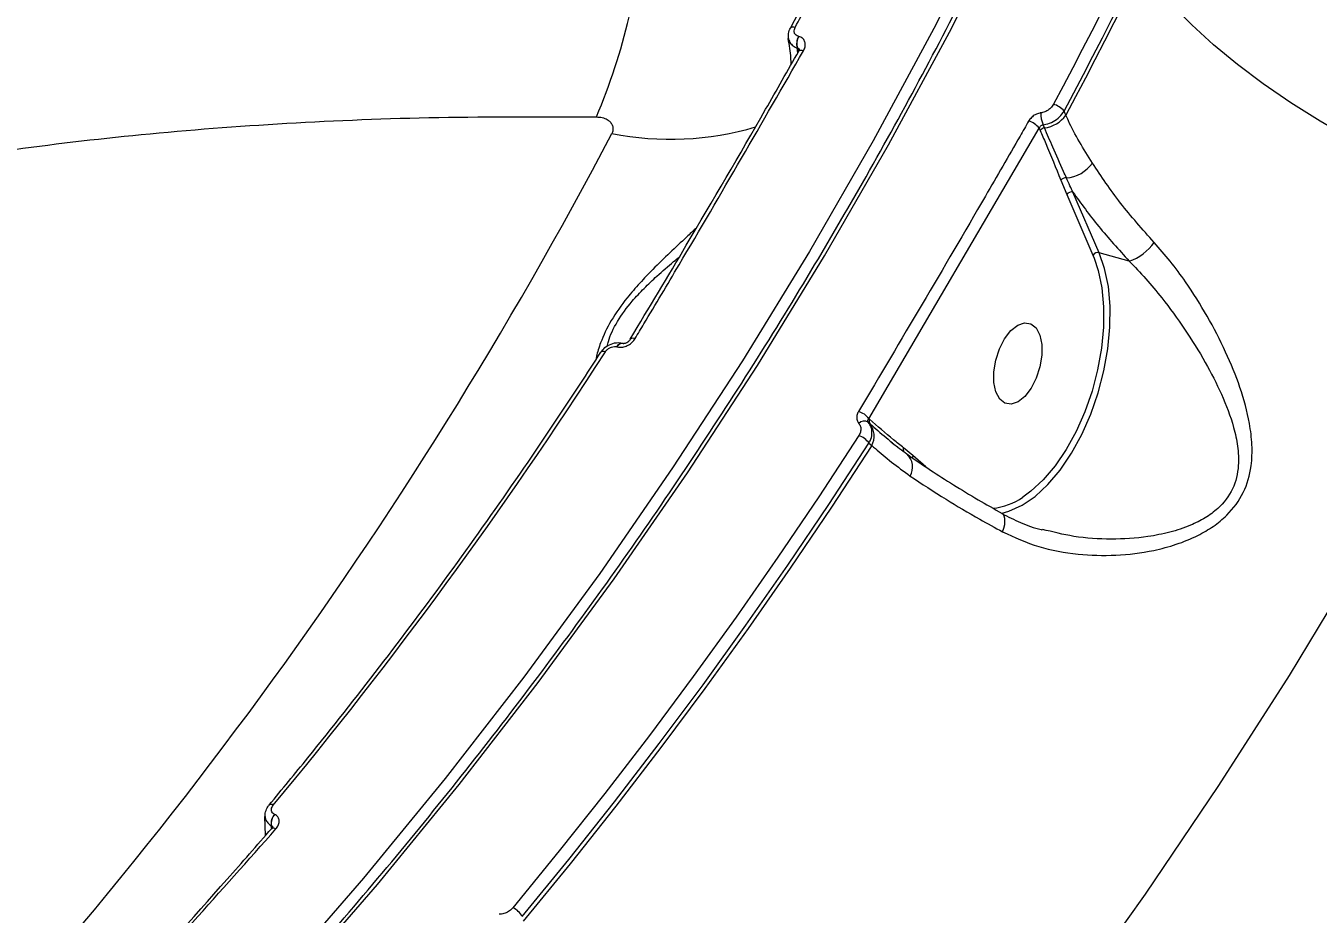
# Model space of a CAD drawing. Header units: millimetres. Extents: x -4335 to 4318, y -3792 to 3101.
# Drawn here: x 1971.1 to 2109.9, y 334.2 to 429.7 of the extents above; entities that cross this region are included whole.
import ezdxf

# ---------------------------------------------------------------- set-up
doc = ezdxf.new("R2010")
doc.units = ezdxf.units.MM
doc.layers.add('DIKOM_ОБЪЕКТ', color=7, linetype='Continuous')
doc.layers.add('DIKOM_РАЗМЕР_ОБЪЕКТА', color=7, linetype='Continuous')
doc.styles.add('style1', font='arial.ttf', dxfattribs={"width": 0.8})
doc.dimstyles.new('1-50', dxfattribs={"dimtxt": 300, "dimasz": 200, "dimexe": 100, "dimexo": 0, "dimgap": 100, "dimtad": 1, "dimtxsty": 'style1', "dimcen": 200, "dimclrd": 7, "dimclre": 7, "dimclrt": 7, "dimadec": 1, "dimazin": 2, "dimtfac": 1, "dimtmove": 0, "dimatfit": 2, "dimfxl": 0, "dimlwd": 25, "dimlwe": 18, "dimarcsym": 0})

# ---------------------------------------------------------------- blocks, each defined once
blk = doc.blocks.new('*D2')
at = {"layer": 'Defpoints', "color": 0, "transparency": 16777216}
for p in [(2711.72, 601.17), (-2007.01, 181.47), (-2007.01, -2298.93)]:
    blk.add_point(p, dxfattribs=at)
at = {"layer": 'DIKOM_РАЗМЕР_ОБЪЕКТА', "color": 7, "lineweight": 18, "transparency": 16777216}
for p, q in [((2711.72, 601.17), (2711.72, -2398.93)), ((-2007.01, 181.47), (-2007.01, -2398.93))]:
    blk.add_line(p, q, dxfattribs=at)
at = {"layer": 'DIKOM_РАЗМЕР_ОБЪЕКТА', "color": 7, "lineweight": 25, "transparency": 16777216}
blk.add_line((2511.72, -2298.93), (-1807.01, -2298.93), dxfattribs=at)
at = {"layer": 'DIKOM_РАЗМЕР_ОБЪЕКТА', "color": 7, "transparency": 16777216}
for points in [[(-1807.01, -2265.6), (-1807.01, -2332.27), (-2007.01, -2298.93)], [(2511.72, -2265.6), (2511.72, -2332.27), (2711.72, -2298.93)]]:
    blk.add_solid(points, dxfattribs=at)
at = {"layer": 'DIKOM_РАЗМЕР_ОБЪЕКТА', "color": 7, "transparency": 16777216, "insert": (-22.56, -2045.76), "char_height": 300, "attachment_point": 5, "style": 'style1'}
blk.add_mtext('4750', dxfattribs=at)

msp = doc.modelspace()

# ---------------------------------------------------------------- linework, layer by layer
at = {"layer": 'DIKOM_ОБЪЕКТ', "color": 7, "linetype": 'Continuous', "lineweight": 15}
for p, q in [((2053.197, 429.467), (2054.452, 431.848)), ((2054.084, 428.569), (2054.062, 428.575)), ((2053.923, 427.329), (2053.945, 427.324)), ((2053.979, 426.811), (2053.923, 427.329)), ((2053.945, 427.324), (2054.075, 426.98)), ((2054.107, 426.987), (2054.099, 426.974)), ((2082.775, 420.114), (2082.586, 420.544)), ((2061.622, 387.47), (2079.912, 418.711)), ((2079.912, 418.711), (2080.015, 418.474)), ((2080.469, 418.737), (2080.324, 419.07)), ((2082.238, 413.116), (2082.864, 411.592)), ((2082.864, 411.592), (2085.692, 405.077)), ((2086.353, 405.327), (2083.525, 411.842)), ((2085.692, 405.077), (2085.826, 404.756)), ((2089.585, 404.422), (2086.353, 405.327)), ((2036.008, 396.038), (2036, 396.025)), ((2034.551, 395.212), (2034.573, 395.206)), ((2035.167, 395.6), (2035.198, 395.592)), ((2061.676, 387.422), (2061.622, 387.47)), ((2061.628, 384.857), (2061.921, 384.6)), ((2066.342, 383.53), (2065.348, 384.353)), ((2067.735, 382.303), (2066.342, 383.53)), ((1996.804, 342.688), (1996.73, 344.729)), ((1997.781, 344.957), (1997.762, 344.966)), ((1997.422, 343.757), (1997.441, 343.748)), ((1997.427, 343.468), (1997.422, 343.757)), ((1997.441, 343.748), (1997.516, 343.445)), ((1997.495, 343.434), (1997.485, 343.423))]:
    msp.add_line(p, q, dxfattribs=at)
at = {"layer": 'DIKOM_ОБЪЕКТ', "color": 7, "linetype": 'Continuous', "lineweight": 15, "flags": 128}
for points in [[(2096.005, 492.165), (2091.227, 479.333), (2086.095, 466.636), (2080.61, 454.08), (2074.778, 441.676), (2068.602, 429.429), (2062.085, 417.35), (2055.232, 405.445), (2048.048, 393.722), (2040.538, 382.19), (2032.705, 370.855), (2024.556, 359.725), (2016.096, 348.808), (2007.33, 338.11), (1998.264, 327.638), (1988.903, 317.4), (1979.255, 307.402), (1969.326, 297.65), (1959.121, 288.152), (1948.647, 278.913), (1937.913, 269.939), (1926.923, 261.236)], [(1928.168, 260.334), (1939.191, 269.063), (1949.958, 278.064), (1960.463, 287.331), (1970.699, 296.859), (1980.658, 306.639), (1990.336, 316.668), (1999.724, 326.937), (2008.818, 337.44), (2017.61, 348.17), (2026.096, 359.121), (2034.27, 370.284), (2042.126, 381.653), (2049.659, 393.22), (2056.865, 404.978), (2063.738, 416.919), (2070.274, 429.035), (2076.469, 441.318), (2082.319, 453.761), (2087.82, 466.354), (2092.968, 479.09), (2097.76, 491.96)], [(2089.535, 437.08), (2088.554, 435.09), (2087.564, 433.105), (2086.566, 431.123), (2085.559, 429.146), (2084.543, 427.173), (2083.518, 425.204), (2082.485, 423.239), (2081.443, 421.279)], [(2082.586, 420.544), (2083.63, 422.508), (2084.665, 424.478), (2085.692, 426.451), (2086.71, 428.428), (2087.72, 430.41), (2088.721, 432.396), (2089.713, 434.386), (2090.696, 436.38)], [(2090.942, 436.06), (2089.952, 434.052), (2088.953, 432.048), (2087.946, 430.048), (2086.929, 428.053), (2085.904, 426.061), (2084.869, 424.075), (2083.826, 422.092), (2082.775, 420.114)], [(2133.99, 408.948), (2130.578, 409.998), (2127.113, 411.219), (2123.625, 412.601), (2120.146, 414.131), (2116.708, 415.796), (2113.343, 417.579), (2110.081, 419.464), (2106.951, 421.435), (2103.982, 423.474), (2101.202, 425.561), (2098.636, 427.679), (2096.307, 429.806), (2094.236, 431.925), (2092.442, 434.016), (2090.942, 436.06)], [(2053.7, 429.545), (2053.569, 429.568), (2053.451, 429.574), (2053.352, 429.563), (2053.273, 429.537), (2053.218, 429.496), (2053.198, 429.467)], [(2054.594, 427.028), (2054.447, 427.058), (2054.32, 427.067), (2054.217, 427.054), (2054.141, 427.02), (2054.107, 426.987)], [(2017.953, 250.467), (2028.083, 260.442), (2037.951, 270.648), (2047.549, 281.079), (2056.873, 291.729), (2065.918, 302.592), (2074.679, 313.663), (2083.151, 324.936), (2091.329, 336.403), (2099.209, 348.06), (2106.786, 359.899), (2114.057, 371.914), (2121.017, 384.098), (2127.662, 396.445), (2133.99, 408.948)], [(2075.931, 377.351), (2076.662, 377.546), (2078.067, 378.177), (2079.472, 379.14), (2080.846, 380.413), (2082.157, 381.969), (2083.378, 383.772), (2084.482, 385.784), (2085.445, 387.961), (2086.245, 390.255), (2086.865, 392.616), (2087.292, 394.992), (2087.516, 397.331), (2087.532, 399.581), (2087.34, 401.694), (2086.944, 403.624), (2086.353, 405.327)], [(2085.826, 404.756), (2086.265, 403.426), (2086.649, 401.555), (2086.836, 399.505), (2086.82, 397.323), (2086.603, 395.055), (2086.189, 392.751), (2085.588, 390.462), (2084.812, 388.238), (2083.878, 386.127), (2082.808, 384.175), (2081.624, 382.426), (2080.352, 380.918), (2079.02, 379.684), (2078.149, 379.05)], [(2076.201, 396.085), (2076.872, 396.956), (2077.603, 397.541), (2078.335, 397.792), (2079.009, 397.688), (2079.571, 397.238), (2079.975, 396.479), (2080.187, 395.472), (2080.192, 394.299), (2079.988, 393.054), (2079.593, 391.839), (2079.037, 390.752), (2078.367, 389.881), (2077.636, 389.296), (2076.903, 389.046), (2076.229, 389.149), (2075.667, 389.599), (2075.263, 390.358), (2075.051, 391.365), (2075.046, 392.538), (2075.25, 393.783), (2075.645, 394.998), (2076.201, 396.085)], [(2036.5, 396.089), (2036.353, 396.118), (2036.225, 396.125), (2036.12, 396.109), (2036.041, 396.072), (2036.008, 396.038)], [(2033.307, 394.673), (2033.18, 394.703), (2033.066, 394.717), (2032.97, 394.712), (2032.894, 394.69), (2032.84, 394.651), (2032.826, 394.633)], [(2034.551, 395.212), (2034.639, 395.339), (2034.735, 395.445), (2034.837, 395.527), (2034.941, 395.582), (2035.044, 395.608), (2035.143, 395.605), (2035.167, 395.6)], [(2034.573, 395.206), (2034.661, 395.333), (2034.757, 395.439), (2034.859, 395.521), (2034.963, 395.576), (2035.065, 395.602), (2035.164, 395.6), (2035.194, 395.593)], [(2060.532, 385.672), (2056.239, 379.102), (2051.843, 372.594), (2047.346, 366.15), (2042.749, 359.77), (2038.052, 353.456), (2033.257, 347.21), (2028.364, 341.032), (2023.375, 334.924)], [(2024.388, 333.996), (2029.388, 340.117), (2034.292, 346.309), (2039.098, 352.569), (2043.805, 358.897), (2048.413, 365.291), (2052.92, 371.75), (2057.325, 378.273), (2061.628, 384.857)], [(2061.921, 384.6), (2057.598, 377.981), (2053.171, 371.425), (2048.642, 364.933), (2044.012, 358.506), (2039.281, 352.147), (2034.45, 345.855), (2029.521, 339.633), (2024.494, 333.482)], [(2075.983, 375.324), (2076.117, 375.731), (2076.204, 376.117), (2076.238, 376.469), (2076.221, 376.776), (2076.151, 377.026), (2076.032, 377.211), (2075.93, 377.294)], [(1997.212, 345.987), (1997.201, 345.976), (1997.198, 345.972)], [(1997.915, 343.39), (1997.785, 343.442), (1997.671, 343.469), (1997.578, 343.47), (1997.509, 343.445), (1997.495, 343.434)]]:
    msp.add_lwpolyline(points, dxfattribs=at)
at = {"layer": 'DIKOM_ОБЪЕКТ', "color": 7, "linetype": 'Continuous', "lineweight": 15}
for centre, radius, start, end in [((1618.752, 660.201), 492.323, 332.06274, 332.37638), ((1969.008, 446.568), 68.72, 337.18606, 346.61547), ((2055.39, 427.796), 1.54, 149.63174, 197.66667), ((2055.412, 427.791), 1.539, 149.62227, 197.67598), ((2080.914, 419.202), 2.144, 38.76448, 75.72112), ((2078.158, 417.33), 2.232, 38.20996, 73.79905), ((2083.066, 420.207), 2.968, 177.09356, 202.51532), ((2080.08, 422.008), 3.294, 276.78292, 324.89127), ((1609.116, 641.029), 479.804, 315.25931, 332.31895), ((2040.293, 449.693), 32.177, 258.73168, 286.53582), ((2080.546, 418.08), 0.661, 96.69139, 143.43821), ((2082.516, 417.169), 3.813, 274.75285, 324.67643), ((2082.765, 412.704), 0.669, 84.24656, 141.93691), ((2083.385, 411.214), 0.643, 77.44094, 144.01751), ((2087.939, 409.366), 5.211, 288.41705, 325.8384), ((2086.213, 404.7), 0.643, 77.42697, 144.03374), ((1618.28, 661.133), 493.202, 320.28001, 327.2983), ((2059.91, 386.228), 2.115, 35.96175, 73.65579), ((2062.064, 387.231), 0.432, 153.65329, 218.20059), ((2061.129, 386.366), 0.86, 60.54943, 133.99722), ((2060.008, 385.63), 2.173, 331.69595, 37.84861), ((2059.826, 383.578), 2.211, 35.3742, 71.35914), ((2065.768, 384.162), 0.462, 155.59483, 206.96259), ((2064.394, 382.29), 1.917, 329.59995, 47.15507), ((2066.794, 383.328), 0.495, 155.84059, 186.6513), ((2074.232, 384.681), 6.859, 276.00728, 304.82332), ((1997.401, 345.599), 0.431, 56.48658, 115.97235), ((1998.811, 344.019), 1.414, 137.94935, 190.6701), ((1998.83, 344.01), 1.413, 137.94014, 190.67894), ((2022.378, 332.819), 2.329, 30.33831, 64.64981)]:
    msp.add_arc(centre, radius, start, end, dxfattribs=at)
for points, knots in [([(2605.678, 298.362), (2602.999, 301.807), (2597.632, 308.706), (2588.243, 319.203), (2577.92, 329.775), (2566.613, 340.384), (2554.401, 350.977), (2541.305, 361.523), (2527.334, 372.002), (2512.526, 382.399), (2496.936, 392.683), (2480.637, 402.806), (2463.705, 412.721), (2446.183, 422.398), (2428.089, 431.816), (2409.464, 440.965), (2390.374, 449.816), (2370.909, 458.332), (2351.159, 466.47), (2331.174, 474.209), (2310.981, 481.526), (2290.619, 488.418), (2270.162, 494.864), (2249.705, 500.836), (2229.345, 506.307), (2209.128, 511.26), (2189.093, 515.675), (2169.27, 519.556), (2149.733, 522.894), (2130.574, 525.673), (2111.878, 527.886), (2095.068, 529.386), (2080.02, 530.348), (2071.17, 530.639), (2066.745, 530.784)], [0, 0, 0, 0, 0.0315566, 0.0632128, 0.0949195, 0.1266266, 0.1582827, 0.1898395, 0.221397, 0.2530543, 0.2847618, 0.3164697, 0.3481271, 0.379685, 0.4112651, 0.4429442, 0.474674, 0.5064041, 0.5380835, 0.5696638, 0.6012951, 0.6330254, 0.6648064, 0.6965875, 0.7283184, 0.7599499, 0.7916592, 0.8234676, 0.8553267, 0.8871861, 0.9189952, 0.9507049, 0.9753525, 1, 1, 1, 1]), ([(2642.743, 214.586), (2641.711, 216.686), (2638.908, 222.389), (2633.319, 231.893), (2625.679, 243.122), (2616.844, 254.523), (2606.878, 266.039), (2595.82, 277.617), (2583.696, 289.221), (2570.505, 300.833), (2556.29, 312.433), (2541.104, 323.985), (2525.02, 335.435), (2508.11, 346.731), (2490.421, 357.834), (2471.966, 368.723), (2452.792, 379.384), (2432.963, 389.785), (2412.575, 399.879), (2391.72, 409.618), (2370.72, 418.854), (2349.624, 427.579), (2328.481, 435.807), (2307.091, 443.627), (2285.546, 451.006), (2263.939, 457.91), (2242.057, 464.398), (2219.933, 470.427), (2197.607, 475.973), (2175.423, 480.949), (2153.484, 485.333), (2131.892, 489.102), (2110.718, 492.241), (2090.007, 494.73), (2069.784, 496.579), (2050.107, 497.787), (2031.063, 498.353), (2012.76, 498.259), (1996.329, 497.597), (1986.325, 496.729), (1981.86, 496.342)], [0, 0, 0, 0, 0.0156522, 0.0424895, 0.0694115, 0.0963765, 0.1233415, 0.1502634, 0.1771007, 0.203938, 0.23086, 0.257825, 0.2847902, 0.3117121, 0.3385494, 0.3653867, 0.3923086, 0.4192738, 0.4462387, 0.4731606, 0.499998, 0.5258462, 0.55177, 0.5777322, 0.6036945, 0.6296182, 0.6554665, 0.6823039, 0.7092259, 0.736191, 0.763156, 0.7900781, 0.8169154, 0.843753, 0.8706749, 0.8976399, 0.9246051, 0.951527, 0.9783645, 1, 1, 1, 1]), ([(1927.782, 260.446), (1929.555, 261.823), (1934.7, 265.819), (1943.059, 272.61), (1952.782, 280.887), (1962.283, 289.387), (1971.561, 298.1), (1980.608, 307.024), (1989.422, 316.152), (1997.995, 325.481), (2006.325, 335.005), (2014.406, 344.718), (2022.234, 354.616), (2029.805, 364.694), (2037.115, 374.944), (2044.159, 385.364), (2050.934, 395.945), (2057.436, 406.683), (2063.661, 417.572), (2069.607, 428.606), (2075.27, 439.779), (2080.647, 451.084), (2085.735, 462.516), (2090.528, 474.07), (2094.312, 483.85), (2096.458, 489.792), (2097.188, 491.814)], [0, 0, 0, 0, 0.022819, 0.066216, 0.109614, 0.1530121, 0.1964102, 0.239809, 0.2832077, 0.3266068, 0.3700059, 0.4134054, 0.4568052, 0.5002051, 0.5436053, 0.5870053, 0.6304058, 0.6738065, 0.7172072, 0.760608, 0.8040088, 0.84741, 0.8908114, 0.9342127, 0.9776143, 1, 1, 1, 1]), ([(2097.76, 491.96), (2101.789, 491.465), (2112.643, 490.133), (2130.7, 487.452), (2151.959, 483.774), (2173.745, 479.452), (2195.993, 474.484), (2218.637, 468.87), (2241.179, 462.733), (2263.543, 456.108), (2285.661, 449.037), (2307.892, 441.405), (2330.163, 433.215), (2352.396, 424.483), (2374.1, 415.399), (2395.215, 406.005), (2415.691, 396.345), (2435.864, 386.262), (2455.647, 375.774), (2474.961, 364.907), (2493.381, 353.9), (2510.865, 342.797), (2527.392, 331.637), (2543.231, 320.239), (2558.296, 308.635), (2572.514, 296.858), (2585.573, 285.17), (2597.455, 273.608), (2608.169, 262.207), (2617.888, 250.78), (2626.537, 239.368), (2634.056, 228.01), (2640.018, 217.426), (2644.608, 207.613), (2648.034, 198.547), (2650.519, 189.671), (2652.05, 181.706), (2652.321, 176.819), (2652.436, 174.729)], [0, 0, 0, 0, 0.0167774, 0.0451999, 0.0736439, 0.1020662, 0.1313142, 0.1605858, 0.1898337, 0.2182561, 0.2467001, 0.2751225, 0.3043703, 0.333642, 0.3628899, 0.3913121, 0.4197563, 0.4481785, 0.4774264, 0.5066982, 0.5359458, 0.5643683, 0.5928125, 0.6212346, 0.6504826, 0.6797542, 0.709002, 0.7374242, 0.7658684, 0.7942906, 0.8235384, 0.8528101, 0.8820579, 0.9067953, 0.9315616, 0.9563279, 0.9813288, 1, 1, 1, 1]), ([(2098.259, 492.455), (2099.672, 492.292), (2104.476, 491.738), (2112.792, 490.633), (2123.175, 489.148), (2133.631, 487.509), (2144.13, 485.732), (2154.675, 483.812), (2165.269, 481.752), (2175.916, 479.55), (2186.62, 477.206), (2197.383, 474.719), (2208.208, 472.088), (2219.099, 469.314), (2230.059, 466.393), (2241.078, 463.329), (2252.12, 460.133), (2263.139, 456.816), (2274.105, 453.387), (2285.014, 449.849), (2295.869, 446.2), (2306.676, 442.439), (2317.437, 438.566), (2328.157, 434.579), (2338.836, 430.476), (2349.479, 426.258), (2360.089, 421.922), (2370.664, 417.469), (2381.176, 412.911), (2391.58, 408.265), (2401.841, 403.549), (2411.947, 398.767), (2421.902, 393.919), (2431.712, 389.001), (2441.381, 384.012), (2450.91, 378.952), (2460.302, 373.818), (2469.561, 368.61), (2478.688, 363.325), (2487.685, 357.962), (2496.534, 352.532), (2505.203, 347.055), (2513.653, 341.553), (2521.872, 336.036), (2529.86, 330.503), (2537.624, 324.951), (2545.165, 319.379), (2552.485, 313.784), (2559.588, 308.167), (2566.475, 302.524), (2573.146, 296.854), (2579.606, 291.155), (2585.844, 285.434), (2591.841, 279.711), (2597.569, 274.008), (2603.016, 268.339), (2608.179, 262.706), (2613.062, 257.107), (2617.668, 251.54), (2621.997, 246.002), (2626.051, 240.492), (2629.831, 235.009), (2633.337, 229.552), (2636.57, 224.117), (2639.528, 218.709), (2642.204, 213.342), (2644.583, 208.037), (2646.657, 202.812), (2648.425, 197.672), (2649.888, 192.616), (2651.051, 187.64), (2651.899, 182.748), (2652.417, 178.539), (2652.527, 175.996), (2652.569, 175.026)], [0, 0, 0, 0, 0.0059275, 0.0201443, 0.0343646, 0.0485132, 0.0625965, 0.0766305, 0.0906312, 0.1046148, 0.1185969, 0.1325907, 0.1466101, 0.1606706, 0.1747885, 0.1889797, 0.2032019, 0.2173711, 0.2314701, 0.2455152, 0.2595225, 0.2735077, 0.2874871, 0.3014752, 0.3154839, 0.3295295, 0.3436277, 0.3577947, 0.3720187, 0.3862177, 0.4003368, 0.4143973, 0.4284155, 0.4424071, 0.456388, 0.4703747, 0.4843776, 0.4984127, 0.5124958, 0.5266428, 0.5408619, 0.5550791, 0.5692234, 0.5833046, 0.5973387, 0.611342, 0.6253304, 0.6393198, 0.6533225, 0.667353, 0.6814268, 0.6955606, 0.7097696, 0.723997, 0.738174, 0.7522836, 0.7663417, 0.7803644, 0.7943677, 0.8083671, 0.8223767, 0.8364088, 0.850479, 0.864603, 0.8787961, 0.8930343, 0.9072424, 0.9213724, 0.9354405, 0.9494616, 0.9634497, 0.9774196, 0.9913856, 1, 1, 1, 1]), ([(2098.259, 492.297), (2102.433, 491.814), (2113.458, 490.539), (2131.887, 487.744), (2153.41, 484.005), (2175.302, 479.626), (2197.432, 474.664), (2219.705, 469.13), (2241.776, 463.116), (2263.606, 456.643), (2285.161, 449.755), (2306.655, 442.394), (2327.994, 434.593), (2349.087, 426.385), (2370.133, 417.68), (2391.083, 408.466), (2411.888, 398.75), (2432.228, 388.68), (2452.009, 378.304), (2471.138, 367.668), (2489.548, 356.805), (2507.195, 345.728), (2524.065, 334.46), (2540.111, 323.037), (2555.261, 311.512), (2569.442, 299.94), (2581.769, 289.087), (2592.42, 278.982), (2601.606, 269.629), (2610.074, 260.318), (2617.894, 250.966), (2625.019, 241.59), (2631.39, 232.215), (2636.99, 222.957), (2640.003, 216.916), (2641.508, 213.898)], [0, 0, 0, 0, 0.0196202, 0.0518272, 0.0841357, 0.116496, 0.1488562, 0.1811647, 0.2133717, 0.2443916, 0.2755022, 0.3066589, 0.3378156, 0.3689262, 0.3999461, 0.4321531, 0.4644616, 0.4968217, 0.5291819, 0.5614903, 0.5936972, 0.6259042, 0.6582125, 0.6905726, 0.7229329, 0.7552413, 0.7874483, 0.8135454, 0.8396692, 0.865793, 0.8918899, 0.9189025, 0.945945, 0.9729874, 1, 1, 1, 1]), ([(2052.999, 428.314), (2052.989, 428.505), (2052.968, 428.895), (2053.075, 429.305), (2053.198, 429.468), (2053.199, 429.469)], [0, 0, 0, 0, 0.489017, 0.9991741, 1, 1, 1, 1]), ([(2054.062, 428.575), (2054.048, 428.578), (2053.947, 428.606), (2053.78, 428.695), (2053.648, 428.868), (2053.587, 429.077), (2053.592, 429.3), (2053.667, 429.469), (2053.7, 429.545)], [0, 0, 0, 0, 0.0339826, 0.2522265, 0.4704738, 0.5979098, 0.8192999, 1, 1, 1, 1]), ([(2053.262, 425.55), (2053.258, 425.787), (2053.244, 426.665), (2053.076, 427.631), (2052.954, 428.337)], [0, 0, 0, 0, 0.2693295, 1, 1, 1, 1]), ([(2052.997, 428.338), (2052.997, 428.335), (2052.992, 428.23), (2053.104, 427.978), (2053.345, 427.614), (2053.689, 427.41), (2053.896, 427.339), (2053.923, 427.329)], [0, 0, 0, 0, 0.0055262, 0.218882, 0.5829674, 0.9440631, 1, 1, 1, 1]), ([(2054.594, 427.028), (2054.66, 427.172), (2054.793, 427.459), (2054.792, 427.886), (2054.637, 428.244), (2054.379, 428.473), (2054.166, 428.542), (2054.084, 428.569)], [0, 0, 0, 0, 0.2182744, 0.436773, 0.653027, 0.8657578, 1, 1, 1, 1]), ([(2035.987, 396.049), (2037.997, 399.4), (2042.888, 407.555), (2048.916, 417.883), (2052.9, 424.909), (2054.085, 426.998)], [0, 0, 0, 0, 0.3289254, 0.8004399, 1, 1, 1, 1]), ([(2036.5, 396.089), (2036.816, 396.616), (2038.394, 399.25), (2044.482, 409.469), (2050.157, 419.324), (2054.594, 427.028)], [0, 0, 0, 0, 0.0517107, 0.2585539, 1, 1, 1, 1]), ([(2053.945, 427.324), (2053.972, 427.316), (2054.041, 427.296), (2054.121, 427.227), (2054.148, 427.151), (2054.158, 427.122)], [0, 0, 0, 0, 0.2786276, 0.721329, 1, 1, 1, 1]), ([(2054.096, 426.975), (2054.103, 426.986), (2054.139, 427.041), (2054.158, 427.113), (2054.156, 427.154), (2054.159, 427.143), (2054.16, 427.142)], [0, 0, 0, 0, 0.096837, 0.4949912, 0.9151649, 1, 1, 1, 1]), ([(2081.443, 421.279), (2081.354, 421.143), (2081.177, 420.872), (2080.759, 420.563), (2080.382, 420.406), (2080.162, 420.368), (2080.102, 420.358)], [0, 0, 0, 0, 0.2969118, 0.5940755, 0.8895567, 1, 1, 1, 1]), ([(1868.24, 366.75), (1868.61, 367.447), (1870.35, 370.724), (1874.722, 376.138), (1881.238, 382.803), (1888.847, 388.829), (1897.313, 394.274), (1906.885, 399.283), (1917.564, 403.824), (1929.337, 407.864), (1941.864, 411.295), (1955.06, 414.129), (1968.831, 416.39), (1983.471, 418.135), (1998.978, 419.323), (2015.267, 419.989), (2026.659, 419.944), (2032.352, 419.922)], [0, 0, 0, 0, 0.0198725, 0.0934091, 0.1669459, 0.2360126, 0.305134, 0.374202, 0.4452823, 0.5164202, 0.5875016, 0.6553194, 0.7231865, 0.7910049, 0.8606522, 0.9303521, 1, 1, 1, 1]), ([(2032.352, 419.922), (2032.557, 419.908), (2032.982, 419.878), (2033.479, 419.68), (2033.835, 419.399), (2034.056, 419.075), (2034.142, 418.732), (2034.121, 418.404), (2034.042, 418.222), (2034.005, 418.136)], [0, 0, 0, 0, 0.1944001, 0.4036951, 0.5539022, 0.6909908, 0.8350692, 0.9219007, 1, 1, 1, 1]), ([(2078.781, 419.474), (2078.472, 418.935), (2076.929, 416.243), (2070.885, 405.757), (2065.067, 395.948), (2060.505, 388.258)], [0, 0, 0, 0, 0.0512233, 0.2561259, 1, 1, 1, 1]), ([(2080.102, 420.358), (2080.057, 420.35), (2079.851, 420.316), (2079.486, 420.175), (2079.06, 419.875), (2078.874, 419.607), (2078.781, 419.474)], [0, 0, 0, 0, 0.0856051, 0.3893357, 0.6947971, 1, 1, 1, 1]), ([(2080.324, 419.07), (2080.424, 419.087), (2080.793, 419.149), (2081.424, 419.399), (2082.13, 419.894), (2082.434, 420.327), (2082.586, 420.544)], [0, 0, 0, 0, 0.1106071, 0.4063264, 0.703512, 1, 1, 1, 1]), ([(2085.627, 414.964), (2084.681, 416.488), (2083.608, 418.216), (2082.863, 419.914), (2082.775, 420.114)], [0, 0, 0, 0, 0.8821401, 1, 1, 1, 1]), ([(2079.912, 418.711), (2079.939, 418.765), (2079.992, 418.872), (2080.123, 418.994), (2080.241, 419.053), (2080.309, 419.067), (2080.324, 419.07)], [0, 0, 0, 0, 0.3131472, 0.6196008, 0.9170428, 1, 1, 1, 1]), ([(2080.015, 418.474), (2080.216, 418.008), (2080.975, 416.248), (2081.703, 414.443), (2082.238, 413.116)], [0, 0, 0, 0, 0.2646908, 1, 1, 1, 1]), ([(2082.832, 413.369), (2082.734, 413.593), (2082.245, 414.711), (2081.446, 416.501), (2080.769, 418.051), (2080.469, 418.737)], [0, 0, 0, 0, 0.1222721, 0.6114331, 1, 1, 1, 1]), ([(2092.251, 406.44), (2091.003, 407.843), (2088.479, 410.681), (2086.585, 413.526), (2085.627, 414.964)], [0, 0, 0, 0, 0.494246, 1, 1, 1, 1]), ([(2083.525, 411.842), (2083.422, 412.061), (2083.184, 412.564), (2082.959, 413.079), (2082.832, 413.369)], [0, 0, 0, 0, 0.4352704, 1, 1, 1, 1]), ([(2083.525, 411.842), (2084.415, 410.611), (2086.211, 408.13), (2088.454, 405.665), (2089.585, 404.422)], [0, 0, 0, 0, 0.4960556, 1, 1, 1, 1]), ([(2043.12, 408.033), (2042.755, 407.69), (2041.843, 406.831), (2040.232, 405.326), (2038.545, 403.687), (2036.99, 402.063), (2035.417, 400.245), (2033.839, 398.021), (2032.839, 395.875), (2032.408, 394.497), (2032.317, 393.942), (2032.296, 393.814)], [0, 0, 0, 0, 0.0876779, 0.2193782, 0.3527565, 0.4553438, 0.5601267, 0.7134472, 0.8671227, 0.969238, 1, 1, 1, 1]), ([(2075.983, 375.324), (2077.252, 374.744), (2079.793, 373.583), (2083.965, 372.846), (2088.141, 372.715), (2091.706, 373.159), (2094.66, 373.94), (2096.812, 374.813), (2098.635, 375.877), (2100.414, 377.321), (2101.997, 379.481), (2102.748, 382.157), (2102.823, 384.683), (2102.473, 387.513), (2101.557, 390.864), (2099.974, 394.725), (2098.006, 398.546), (2095.951, 401.8), (2094.013, 404.444), (2092.838, 405.775), (2092.251, 406.44)], [0, 0, 0, 0, 0.0754477, 0.151027, 0.2213846, 0.2917221, 0.3346579, 0.3775425, 0.4104247, 0.4432566, 0.4962475, 0.5490799, 0.5889876, 0.6289743, 0.6969443, 0.765009, 0.8363499, 0.9076304, 0.9538294, 1, 1, 1, 1]), ([(2033.516, 395.277), (2033.552, 395.447), (2033.724, 396.251), (2034.52, 397.946), (2035.969, 399.919), (2037.475, 401.522), (2038.979, 402.942), (2040.268, 404.062), (2041.059, 404.715), (2041.269, 404.888)], [0, 0, 0, 0, 0.0547832, 0.2594581, 0.4638167, 0.6037841, 0.7478236, 0.9332829, 1, 1, 1, 1]), ([(2089.585, 404.422), (2090.181, 403.804), (2091.383, 402.558), (2093.395, 400.122), (2095.586, 397.123), (2097.746, 393.65), (2099.56, 390.122), (2100.713, 387.103), (2101.275, 384.525), (2101.398, 382.279), (2100.853, 379.877), (2099.413, 377.993), (2097.754, 376.789), (2096.016, 375.921), (2093.943, 375.243), (2091.084, 374.68), (2087.614, 374.471), (2083.771, 374.703), (2081.372, 375.311), (2080.252, 375.595)], [0, 0, 0, 0, 0.0516009, 0.104006, 0.1835882, 0.2650226, 0.3397773, 0.4161011, 0.4582805, 0.5014345, 0.5557742, 0.6098399, 0.6438246, 0.6788619, 0.7252817, 0.7724926, 0.8505459, 0.9301976, 1, 1, 1, 1]), ([(2032.837, 394.629), (2032.967, 394.804), (2033.248, 395.182), (2033.912, 395.555), (2034.635, 395.717), (2035.078, 395.605), (2035.273, 395.556)], [0, 0, 0, 0, 0.2315225, 0.5009344, 0.7802011, 1, 1, 1, 1]), ([(2034.573, 395.206), (2034.661, 395.189), (2034.888, 395.145), (2035.309, 395.194), (2035.783, 395.383), (2036.214, 395.69), (2036.405, 395.956), (2036.5, 396.089)], [0, 0, 0, 0, 0.1342632, 0.3469407, 0.56325, 0.7817322, 1, 1, 1, 1]), ([(2035.193, 395.595), (2035.204, 395.591), (2035.226, 395.585), (2035.327, 395.586), (2035.465, 395.615), (2035.627, 395.681), (2035.788, 395.785), (2035.923, 395.912), (2035.974, 395.989), (2035.999, 396.027)], [0, 0, 0, 0, 0.1292491, 0.2634826, 0.3950484, 0.542997, 0.6952453, 0.8530189, 1, 1, 1, 1]), ([(1997.197, 345.972), (1998.586, 347.657), (2002.615, 352.549), (2009.093, 360.787), (2016.542, 370.741), (2023.724, 380.873), (2029.105, 388.868), (2032.086, 393.486), (2032.826, 394.633)], [0, 0, 0, 0, 0.1082679, 0.3141908, 0.5201173, 0.7260445, 0.9319736, 1, 1, 1, 1]), ([(2033.307, 394.673), (2033.308, 394.674), (2033.363, 394.76), (2033.504, 394.925), (2033.742, 395.09), (2034.006, 395.203), (2034.279, 395.258), (2034.463, 395.227), (2034.551, 395.212)], [0, 0, 0, 0, 0.004404, 0.2198534, 0.4355689, 0.5682686, 0.7938027, 1, 1, 1, 1]), ([(2060.505, 388.258), (2060.485, 388.222), (2060.388, 388.051), (2060.293, 387.728), (2060.313, 387.312), (2060.459, 387.094), (2060.532, 386.984)], [0, 0, 0, 0, 0.0810198, 0.3908164, 0.6950931, 1, 1, 1, 1]), ([(2061.552, 387.115), (2061.532, 387.148), (2061.492, 387.215), (2061.513, 387.331), (2061.567, 387.416), (2061.612, 387.461), (2061.622, 387.47)], [0, 0, 0, 0, 0.2866662, 0.5897183, 0.9137332, 1, 1, 1, 1]), ([(2065.348, 384.353), (2064.987, 384.64), (2063.748, 385.627), (2062.536, 386.678), (2061.676, 387.422)], [0, 0, 0, 0, 0.2911953, 1, 1, 1, 1]), ([(2060.532, 386.984), (2060.604, 386.875), (2060.75, 386.657), (2060.77, 386.242), (2060.671, 385.905), (2060.562, 385.722), (2060.532, 385.672)], [0, 0, 0, 0, 0.2954007, 0.590386, 0.8901495, 1, 1, 1, 1]), ([(2061.628, 384.857), (2061.673, 384.943), (2061.842, 385.263), (2061.983, 385.847), (2061.925, 386.56), (2061.676, 386.93), (2061.552, 387.115)], [0, 0, 0, 0, 0.1092444, 0.4079571, 0.7031298, 1, 1, 1, 1]), ([(2061.552, 387.115), (2061.58, 387.09), (2061.637, 387.04), (2061.695, 386.989), (2061.724, 386.963)], [0, 0, 0, 0, 0.4876983, 1, 1, 1, 1]), ([(2061.724, 386.963), (2061.867, 386.838), (2062.584, 386.21), (2063.541, 385.378), (2064.395, 384.698), (2064.638, 384.505)], [0, 0, 0, 0, 0.1518651, 0.7592518, 1, 1, 1, 1]), ([(2061.921, 384.6), (2062.052, 384.49), (2062.716, 383.933), (2064.006, 382.823), (2065.365, 381.823), (2066.047, 381.321)], [0, 0, 0, 0, 0.1088919, 0.5527997, 1, 1, 1, 1]), ([(2063.913, 385.08), (2063.997, 385.006), (2064.543, 384.532), (2065.17, 384.081), (2065.701, 383.7)], [0, 0, 0, 0, 0.1549417, 1, 1, 1, 1]), ([(2065.718, 383.692), (2065.816, 383.62), (2066.578, 383.061), (2068.225, 381.958), (2070.662, 380.392), (2073.235, 378.832), (2075.061, 377.796), (2075.933, 377.302)], [0, 0, 0, 0, 0.0359322, 0.2795931, 0.5257453, 0.773505, 1, 1, 1, 1]), ([(2066.047, 381.321), (2067.296, 380.494), (2069.582, 378.981), (2073.026, 376.952), (2075.159, 375.777), (2075.983, 375.324)], [0, 0, 0, 0, 0.4251171, 0.7780739, 1, 1, 1, 1]), ([(2075.922, 377.287), (2076.57, 376.959), (2077.906, 376.281), (2079.382, 375.732), (2080.204, 375.551), (2080.24, 375.543)], [0, 0, 0, 0, 0.4727667, 0.9766279, 1, 1, 1, 1]), ([(1996.78, 344.711), (1996.772, 344.748), (1996.722, 344.967), (1996.847, 345.39), (1997.016, 345.778), (1997.183, 345.944), (1997.206, 345.967)], [0, 0, 0, 0, 0.084806, 0.4970418, 0.9324859, 1, 1, 1, 1]), ([(1997.762, 344.966), (1997.749, 344.971), (1997.659, 345.014), (1997.521, 345.127), (1997.436, 345.314), (1997.425, 345.526), (1997.481, 345.74), (1997.59, 345.891), (1997.639, 345.959)], [0, 0, 0, 0, 0.033958, 0.2522106, 0.470543, 0.5979246, 0.8192777, 1, 1, 1, 1]), ([(1996.77, 344.731), (1996.771, 344.683), (1996.775, 344.471), (1996.943, 344.129), (1997.216, 343.874), (1997.398, 343.771), (1997.422, 343.757)], [0, 0, 0, 0, 0.1199697, 0.5302685, 0.9369513, 1, 1, 1, 1]), ([(1997.915, 343.39), (1998.01, 343.518), (1998.201, 343.773), (1998.297, 344.185), (1998.232, 344.554), (1998.039, 344.817), (1997.853, 344.918), (1997.781, 344.957)], [0, 0, 0, 0, 0.2182632, 0.4367232, 0.6529858, 0.8656971, 1, 1, 1, 1]), ([(1973.241, 316.58), (1975.92, 319.479), (1982.438, 326.532), (1990.512, 335.502), (1995.878, 341.629), (1997.474, 343.451)], [0, 0, 0, 0, 0.328944, 0.8004748, 1, 1, 1, 1]), ([(1973.687, 316.528), (1974.108, 316.983), (1976.212, 319.262), (1984.336, 328.111), (1991.957, 336.686), (1997.915, 343.39)], [0, 0, 0, 0, 0.0517138, 0.258556, 1, 1, 1, 1]), ([(1997.441, 343.748), (1997.465, 343.736), (1997.525, 343.706), (1997.582, 343.636), (1997.591, 343.571), (1997.593, 343.554)], [0, 0, 0, 0, 0.3135164, 0.8121245, 1, 1, 1, 1]), ([(1997.482, 343.425), (1997.493, 343.435), (1997.543, 343.487), (1997.582, 343.562), (1997.594, 343.611), (1997.594, 343.6), (1997.594, 343.597)], [0, 0, 0, 0, 0.0985905, 0.490089, 0.8841043, 1, 1, 1, 1]), ([(2023.375, 334.924), (2023.258, 334.804), (2023.023, 334.564), (2022.545, 334.327), (2022.16, 334.241), (2021.954, 334.237), (2021.91, 334.236)], [0, 0, 0, 0, 0.3077111, 0.6158866, 0.9191204, 1, 1, 1, 1])]:
    msp.add_open_spline(points, degree=3, knots=knots, dxfattribs=at)

# ---------------------------------------------------------------- dimensions: what is measured, and where the dimension line sits
at = {"layer": 'DIKOM_РАЗМЕР_ОБЪЕКТА'}
dim = msp.add_linear_dim(base=(-2007.007, -2298.934), p1=(2711.721, 601.173), p2=(-2007.007, 181.474), text='4750', dimstyle='1-50', dxfattribs=at)
dim.commit()
dim.dimension.update_dxf_attribs({"geometry": '*D2', "text_midpoint": (-22.564, -2298.934), "dimtype": 160})

doc.saveas('drawing.dxf')
